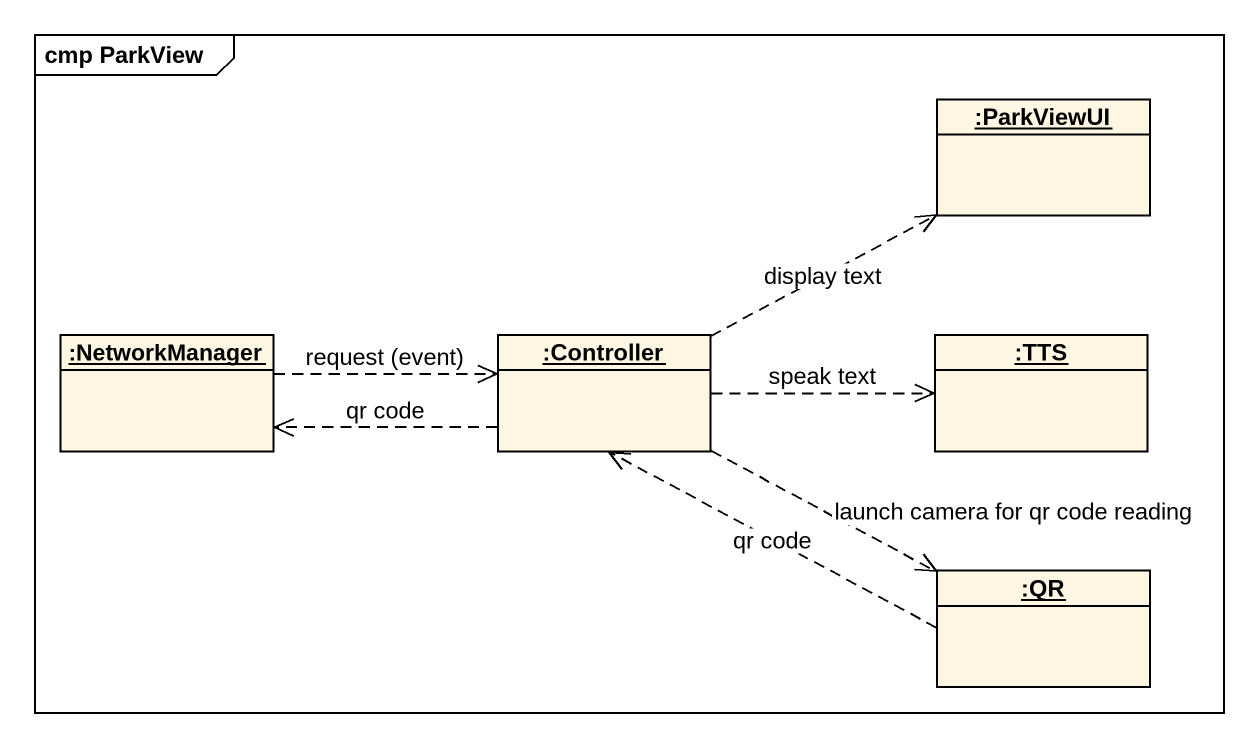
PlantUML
@startuml
mainframe cmp ParkView
hide circle
hide empty members
object ":ParkViewUI" as ParkViewUI
object ":NetworkManager" as NetworkManager
object ":Controller" as Controller
object ":TTS" as TTS
object ":QR" as QR
NetworkManager .right.> Controller : request (event)
Controller .right.> ParkViewUI : display text
Controller .left.> NetworkManager : qr code
Controller .right.> TTS : speak text
Controller .right.> QR : launch camera for qr code reading
QR .left.> Controller : qr code
@enduml
